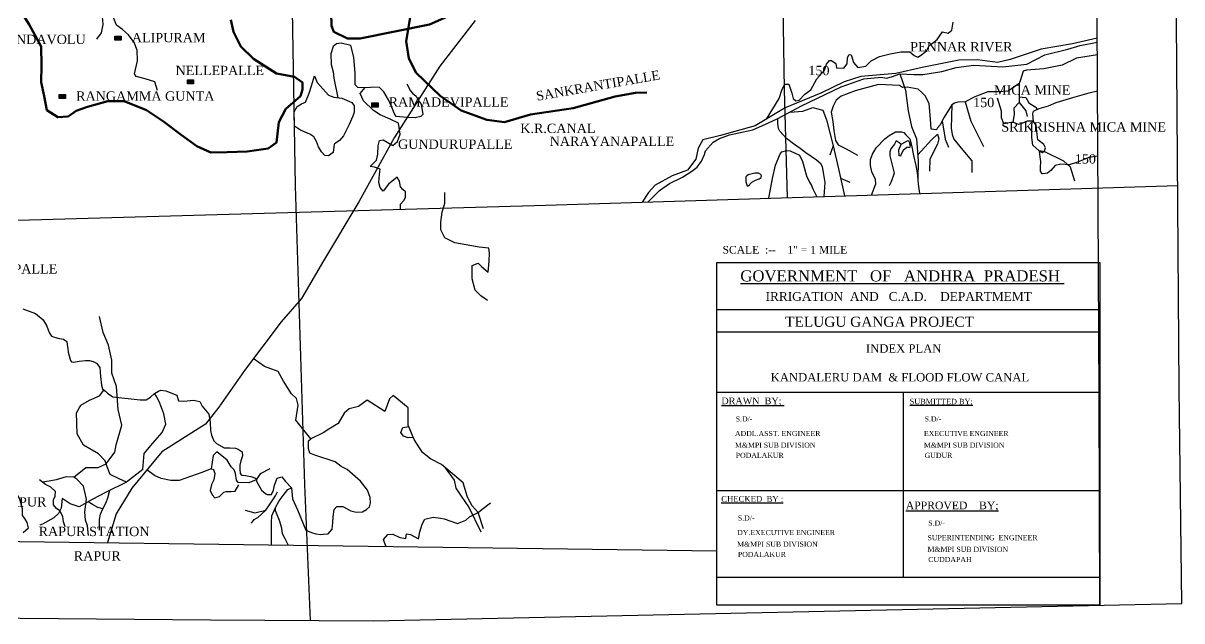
# Model space of a CAD drawing. Header units: millimetres. Extents: x 46 to 1858, y 42 to 1542.
# Drawn here: x 1177 to 1858, y 42 to 393 of the extents above; entities that cross this region are included whole.
import ezdxf

# ---------------------------------------------------------------- set-up
doc = ezdxf.new("R2010")
doc.units = ezdxf.units.MM
doc.header["$MEASUREMENT"] = 0
for name, color, linetype in [('CONTOUR', 31, 'Continuous'), ('CONTOUR TEXT', 31, 'Continuous'), ('NALA', 4, 'Continuous'), ('TEXT', 7, 'Continuous')]:
    doc.layers.add(name, color=color, linetype=linetype)
for name, color, linetype, lineweight in [('FLOODFLOWCANAL', 4, 'Continuous', 50), ('RESERVOIR', 5, 'Continuous', 100), ('RIVER', 4, 'Continuous', 25), ('ROAD', 1, 'Continuous', 25), ('TITLE', 7, 'Continuous', 30)]:
    doc.layers.add(name, color=color, linetype=linetype, lineweight=lineweight)
doc.styles.get("Standard").update_dxf_attribs({"font": 'times.ttf'})

msp = doc.modelspace()

# ---------------------------------------------------------------- hatches: boundary and pattern name
at = {"layer": 'TEXT'}
for points in [[(1234.82, 385.62), (1231.16, 385.62), (1231.16, 383.18), (1234.82, 383.18)], [(1277.46, 359.99), (1273.8, 359.99), (1273.8, 357.55), (1277.46, 357.55)], [(1202.08, 351.29), (1198.41, 351.29), (1198.41, 348.85), (1202.08, 348.85)], [(1385.93, 346.35), (1382.26, 346.35), (1382.26, 343.91), (1385.93, 343.91)]]:
    msp.add_hatch(color=256, dxfattribs=at).paths.add_polyline_path(points)

# ---------------------------------------------------------------- linework, layer by layer
at = {"layer": 'CONTOUR'}
for points in [[(1614.18, 336.86), (1621.72, 348.96), (1623.53, 354.38), (1624.94, 357.38), (1627.34, 357.38), (1629.15, 352.17), (1629.95, 348.96), (1631.56, 347.56), (1633.37, 347.96), (1636.78, 351.57), (1640.39, 353.97), (1643.8, 360.59), (1648.42, 365.6), (1649.42, 369.21), (1651.23, 371.22), (1652.43, 371.22), (1655.04, 369.61), (1655.45, 367.01), (1659.66, 366.8), (1661.67, 369.41), (1661.87, 373.02), (1662.87, 374.82), (1664.08, 374.62), (1665.48, 370.01), (1667.89, 367.21), (1672.71, 368.01), (1675.72, 371.01), (1680.74, 373.62), (1686.96, 375.22), (1693.18, 376.43), (1698.6, 376.43), (1701.01, 374.22), (1703.22, 373.22), (1705.43, 374.62), (1708.44, 377.23), (1709.84, 380.04), (1711.85, 381.44), (1714.66, 383.64), (1717.7, 388.17), (1721.11, 387.36), (1723.12, 389.17), (1723.92, 393.78)], [(1808.77, 374.63), (1796.56, 372.62), (1788.13, 368.61), (1777.29, 366.4), (1767.05, 365.6), (1765.04, 365), (1763.64, 359.99), (1762.83, 357.78), (1756.41, 353.17), (1750.19, 352.77), (1744.37, 352.77), (1736.74, 349.97), (1731.12, 346.96), (1726.7, 346.76), (1724.7, 346.16), (1723.29, 345.15), (1718.67, 337.94), (1716.27, 333.53), (1714.86, 331.72), (1714.26, 330.52), (1711.05, 330.92), (1710.65, 336.73), (1709.84, 345.96), (1707.43, 350.57), (1705.63, 352.37), (1703.42, 354.38), (1697, 355.58), (1694.19, 355.38), (1692.38, 356.58), (1680.13, 357.18), (1666.28, 353.37), (1658.05, 350.37), (1655.24, 347.96), (1653.44, 344.35), (1652.23, 340.94), (1653.24, 335.33), (1653.84, 330.12), (1654.84, 324.31), (1656.45, 321.7), (1661.07, 319.29), (1667.69, 315.68)], [(1809.07, 315.1), (1803.73, 314.15), (1797.1, 311.58), (1792.09, 309.96), (1787.35, 310.36), (1783.97, 309.55), (1781.4, 306.58), (1779.5, 304.96), (1778.28, 304.82), (1776.39, 304.69), (1775.31, 306.17), (1775.31, 308.34), (1775.44, 311.85), (1775.17, 314.55), (1774.77, 317.8), (1776.52, 317.18), (1777.61, 318.26), (1778.28, 320.02), (1777.2, 321.91), (1775.31, 323.4), (1773.68, 324.62), (1773.28, 327.73), (1772.73, 333.27), (1771.25, 335.43), (1770.84, 339.89), (1771.25, 341.51), (1774.63, 343), (1780.04, 344.62), (1784.51, 346.65), (1794.26, 349.62), (1803.86, 352.33), (1808.88, 353.41)], [(1627.89, 340.86), (1635.57, 341.55), (1641.39, 343.55), (1647.42, 342.15), (1649.42, 336.33), (1653.44, 321.1), (1656.65, 307.67), (1660.09, 291.66)], [(1648.2, 291.29), (1648.82, 299.45), (1647.82, 305.46), (1647.22, 308.67), (1646.21, 310.47), (1643.6, 312.68), (1637.38, 316.89), (1633.97, 319.49), (1630.15, 322.3), (1625.94, 325.51), (1622.13, 329.72), (1621.32, 331.32), (1620.92, 334.33), (1620.86, 337.17)], [(1675.98, 292.16), (1678.46, 298.74), (1678.24, 301.23), (1676.18, 305.88), (1675.32, 309.45), (1675.32, 313.13), (1676.51, 316.16), (1678.67, 319.84), (1683.76, 325.25), (1686.26, 327.09), (1690.16, 329.36), (1692, 329.36), (1693.62, 329.36), (1695.03, 329.03), (1696.22, 327.63), (1698.5, 325.14), (1699.58, 321.46), (1700.66, 315.51), (1701.96, 309.56), (1702.83, 305.23), (1703.26, 301.34), (1703.48, 298.53), (1704.16, 293.04)], [(1615.56, 290.27), (1617.75, 301.85), (1619.56, 309.66), (1621.08, 313.37), (1622.32, 316.32), (1623.18, 317.65), (1626.14, 318.32), (1628.23, 318.22), (1633.57, 315.65), (1635.38, 311.94), (1637.77, 303.47), (1639.48, 299.75), (1640.63, 297.75), (1641.39, 295.75), (1643.78, 291.15)], [(1177.14, 225.34), (1184.43, 222.45), (1189.02, 218.86), (1191.12, 215.07), (1192.62, 211.28), (1194.01, 209.19), (1197.61, 208.09), (1201, 207.49), (1203, 206), (1203.2, 204.2), (1203.6, 201.81), (1203.8, 199.82), (1205.17, 194.96), (1205.77, 194.07), (1206.76, 193.87), (1210.16, 194.57), (1213.95, 194.96), (1216.35, 194.87), (1218.35, 194.37), (1220.34, 193.27), (1222.34, 190.68), (1222.54, 188.08), (1222.74, 185.39), (1223.24, 180.41), (1223.94, 178.21), (1225.63, 176.82), (1226.83, 175.62), (1229.93, 173.43), (1246, 171.83), (1249.5, 171.73), (1252.09, 173.23), (1254.49, 175.52), (1256.88, 176.82), (1258.28, 177.42), (1261.08, 177.12), (1267.57, 174.42), (1268.66, 171.23), (1271.66, 170.93), (1277.35, 171.63), (1281.14, 170.83), (1282.54, 168.04), (1286.48, 163.27), (1287.18, 158.48), (1287.48, 153.69), (1287.98, 151), (1289.38, 147.71), (1290.87, 146.01), (1295.47, 143.62), (1298.76, 143.52), (1302.16, 143.32), (1303.65, 142.82), (1305.95, 141.13), (1306.15, 138.84), (1305.25, 135.94), (1304.55, 133.35), (1304.55, 130.96), (1304.85, 128.47), (1305.55, 127.37), (1308.05, 127.17), (1308.95, 127.07), (1311.14, 126.67), (1313.84, 125.77), (1314.54, 123.48), (1317.47, 118.72), (1319.96, 116.43), (1320.76, 116.03), (1323.26, 116.13), (1324.46, 118.72), (1324.95, 121.61), (1326.55, 125.6), (1329.25, 126.4), (1331.44, 123.81), (1335.04, 120.02), (1335.54, 113.54), (1338.53, 107.16), (1343.43, 95.19), (1346.82, 93.79), (1349.32, 92.9), (1352.21, 92.6), (1353.81, 92.7), (1356.5, 93), (1358.9, 95.69), (1359.4, 99.68), (1359.6, 102.87), (1360, 107.26), (1361.7, 108.95), (1365.19, 109.05), (1369.98, 106.46), (1372.98, 105.76), (1376.67, 105.96), (1379.17, 107.26), (1380.96, 108.85), (1381.46, 111.14), (1381.26, 114.33), (1379.77, 118.62), (1375.67, 123.91), (1367.69, 130.69), (1364.19, 132.58), (1360.7, 135.27), (1348.72, 139.14), (1345.83, 140.33), (1344.93, 143.22), (1344.93, 145.52), (1345.03, 147.71), (1346.33, 148.81), (1337.49, 159.82), (1338.86, 168.61), (1337.88, 172.52), (1334.95, 175.25), (1330.25, 182.68), (1327.12, 188.35), (1319.1, 191.28), (1312.57, 195.98)]]:
    msp.add_lwpolyline(points, dxfattribs=at)
for points in [[(1696.65, 320.16), (1694.6, 318.43), (1693.3, 315.73), (1692.97, 315.08), (1692.32, 315.19), (1692, 318.76), (1693.41, 322.11), (1695.9, 323.52), (1697.3, 324.27), (1698.06, 323.52), (1698.39, 322.43), (1698.71, 321.14), (1698.6, 320.38), (1698.17, 320.05)], [(1604.4, 298.61), (1605.64, 299.75), (1607.74, 300.9), (1610.02, 301.75), (1611.07, 302.42), (1611.26, 303.56), (1610.98, 304.32), (1609.64, 304.99), (1607.45, 304.99), (1603.45, 304.04), (1602.78, 303.56), (1602.11, 302.8), (1602.02, 301.56), (1602.11, 299.85), (1602.97, 297.56), (1603.16, 297.37), (1604.3, 298.14)]]:
    msp.add_lwpolyline(points, close=True, dxfattribs=at)
at = {"layer": 'FLOODFLOWCANAL'}
msp.add_lwpolyline([(1378.22, 479.8), (1375.24, 472.21), (1377.41, 461.91), (1384.47, 442.66), (1397.22, 422.32), (1403.74, 407.68), (1404.83, 396.57), (1402.38, 382.74), (1404.01, 372.44), (1408.37, 364.11), (1422.49, 350.56), (1434.7, 341.88), (1449.9, 336.46), (1460.22, 335.1), (1475.42, 339.44), (1500.67, 343.24), (1525.37, 350.02), (1537.32, 352.18), (1543.83, 352.46)], dxfattribs=at)
at = {"layer": 'NALA'}
for points in [[(1256.23, 353.65), (1254.62, 358.79), (1249.06, 360.51), (1243.71, 361.82), (1242.8, 363.43), (1244.52, 371.1), (1244.21, 377.45), (1242.5, 381.79), (1239.17, 386.33), (1235.63, 389.45), (1232.18, 392.14), (1228.35, 401.32), (1227.84, 405.15), (1223.5, 410.9), (1223.09, 418.66), (1218.85, 425.28), (1217.84, 430.52), (1214.71, 438.59), (1212.79, 441.92), (1208.35, 444.34), (1207.24, 447.06), (1207.24, 450.8), (1207.24, 457.01)], [(1223.78, 397.18), (1224.07, 392.51), (1223.2, 387.55), (1220.28, 383.76)], [(1402.73, 357.49), (1404.88, 353.39), (1406.16, 352.11), (1408.38, 350.36), (1409.42, 347.89), (1411.14, 345.53), (1412.15, 339.48), (1411.07, 338.27), (1407.64, 337.53), (1402.93, 337.76), (1396.54, 338.27), (1395.27, 340.29), (1393.99, 343.78), (1392.1, 348.21), (1389.21, 352.78), (1386.45, 355.54), (1376.33, 355.27), (1373.98, 355.41), (1372.5, 356.88), (1372.5, 360.78), (1372.5, 363.54), (1371.7, 373.32), (1369.98, 380.09), (1364.28, 381.48), (1361.37, 381.16), (1359.54, 379.55), (1358.15, 375.25), (1358.25, 369.02), (1359.54, 364.61), (1359.97, 360.85), (1362.28, 349.38)], [(1360.13, 322), (1359.59, 317.28), (1356.81, 315.25), (1354.66, 315.46), (1352.62, 317.5), (1350.9, 320.5), (1349.62, 323.71), (1348.22, 326.39), (1345.75, 327.89), (1340.28, 330.25), (1336.73, 332.69), (1336.7, 334.64), (1336.66, 337.32), (1336.59, 341.17), (1338.35, 344.29), (1340.93, 345.79), (1343.18, 346.86), (1345.32, 352), (1346.83, 356.29), (1348.54, 362.29), (1350.15, 358.43), (1353.37, 354.57), (1356.81, 350.82), (1359.92, 349.64), (1364.64, 349.11), (1370.54, 346.54), (1371.83, 344.61), (1371.83, 340.96), (1371.08, 338.5), (1368.93, 333.68), (1365.5, 327.03), (1363.24, 324.25), (1360.13, 322)], [(1692.53, 363.48), (1695.99, 353.77), (1697.6, 341.75), (1699.4, 332.52), (1702.42, 325.31), (1703.42, 312.28), (1703.26, 301.34)], [(1399.18, 283.75), (1399.05, 286.76), (1401.2, 289.23), (1402.06, 290.95), (1402.06, 294.07), (1400.55, 295.47), (1399.05, 296.97), (1398.51, 300.41), (1397.11, 302.67), (1391.95, 298.58), (1388.83, 294.39), (1387.21, 296.54), (1386.35, 299.55), (1386.67, 304.28), (1387.11, 307.39), (1383.77, 308.47), (1381.3, 308.9), (1385.06, 312.66), (1385.81, 316.2), (1386.04, 321.12), (1386.79, 324.24), (1388.84, 324.56), (1394.54, 321.23), (1397.23, 323.59), (1398.95, 327.89), (1397.98, 334.34), (1392.92, 336.81), (1387.11, 339.39), (1383.13, 341.86), (1377.32, 347.66), (1375.39, 351.96), (1378.39, 355.33)], [(1762.83, 357.78), (1762.83, 346.56), (1759.62, 343.35), (1759.82, 339.54), (1759.02, 334.93)], [(1795.55, 300.25), (1792.94, 308.47), (1789.13, 312.08), (1777.89, 317.49), (1774.48, 318.09), (1770.86, 321.5), (1770.26, 325.91), (1770.26, 330.92), (1770.26, 333.53), (1770.66, 335.53), (1767.45, 335.53), (1764.44, 334.33), (1762.43, 333.73), (1759.02, 334.93), (1753.8, 334.13), (1752.4, 337.54), (1752.4, 341.55), (1749.99, 349.16)], [(1762.83, 349.97), (1766.65, 349.56), (1768.45, 346.36), (1772.27, 343.95), (1773.47, 342.55)], [(1723.29, 345.15), (1722.89, 331.52), (1723.49, 327.71), (1724.29, 325.11), (1729.71, 318.49), (1734.93, 312.28), (1734.93, 305.46)], [(1731.12, 346.96), (1734.33, 335.53), (1741.76, 320.7)], [(1762.83, 346.56), (1766.65, 341.75), (1767.45, 338.34)], [(1717.47, 335.73), (1719.28, 325.11), (1721.28, 320.3)], [(1703.15, 315.8), (1711.25, 324.71), (1714.86, 327.91), (1715.46, 325.31), (1714.86, 322.1), (1710.24, 313.28), (1710.04, 306.26)], [(1653.44, 321.1), (1651.43, 315.68)], [(1693.41, 322.11), (1690.57, 324.1), (1689.57, 322.1), (1687.36, 319.29), (1686.76, 317.49), (1686.76, 315.28), (1689.37, 305.06), (1687.56, 299.85), (1686.36, 297.64)], [(1657.83, 302.15), (1663.27, 299.65)], [(1450.28, 230.12), (1446.31, 232.88), (1443.03, 236.15), (1441.31, 242.87), (1441.31, 250.8), (1441.31, 250.8), (1444.76, 252.18), (1446.66, 250.11), (1450.62, 246.83), (1450.62, 246.83), (1451.14, 253.21), (1451.14, 253.21), (1451.31, 258.03), (1450.97, 260.96), (1445.27, 261.48), (1430.96, 264.06), (1425.09, 266.99), (1422.85, 271.65), (1422.85, 276.3), (1423.54, 282.16), (1425.09, 287.33), (1425.09, 293.7)], [(1207.01, 126.25), (1214.04, 131.89), (1221.27, 131.89), (1226.06, 134.12), (1231.2, 140.92), (1231.93, 145.25), (1235.18, 156.8), (1233.02, 166.1), (1232.11, 179.64), (1229.4, 187.4), (1229.4, 194.98), (1227.41, 203.82), (1224.34, 211.4), (1222.17, 220.79)], [(1247.55, 130.83), (1238.02, 123.31), (1233.75, 125.33), (1228.36, 127.79), (1226.57, 132.27), (1225.56, 135.97), (1221.63, 139.9), (1212.76, 145.05), (1209.05, 151.72), (1208.71, 164.17), (1211.07, 168.65), (1216.34, 171.56), (1222.07, 174.14), (1224.78, 177.52)], [(1177.19, 93.72), (1180.47, 96.5), (1179.59, 99.65), (1178.2, 102.05), (1176.94, 103.81), (1176.94, 107.59), (1175.3, 113.27), (1173.4, 116.92), (1170.88, 118.31), (1167.09, 120.2), (1165.58, 124.11), (1165.2, 125.75), (1163.93, 131.61), (1162.29, 136.78), (1159.26, 141.7), (1154.58, 144.98), (1149.16, 147.25), (1145.12, 150.53), (1141.33, 152.17), (1138.02, 152.17), (1115.55, 160.52), (1091.63, 170.5), (1080.84, 173.88)], [(1247.55, 130.83), (1248.45, 140.24), (1253.5, 146.3), (1259, 152.57), (1261.14, 157.44), (1259.91, 163.61), (1257.66, 169.77), (1255.87, 173.58), (1254.49, 175.52)], [(1447.95, 95.92), (1444.74, 105.56), (1441.16, 109.49), (1438.48, 114.48), (1435.98, 122.88), (1423.11, 133.77), (1416.67, 136.98), (1412.02, 140.73), (1407.2, 148.41), (1403.61, 156.91), (1403.61, 167.09), (1394.85, 174.23), (1392.7, 172.26), (1389.84, 164.94), (1379.47, 171.55), (1374.47, 167.8), (1368.93, 166.55), (1365.89, 163.87), (1362.49, 157.8), (1356.95, 154.59), (1353.55, 152.27), (1346.33, 148.81)], [(1406.72, 149.54), (1403.5, 149.32), (1400.89, 150.32), (1399.28, 152.59), (1400.39, 155.41), (1403.94, 156.11)], [(1322.37, 131.16), (1316.64, 128.25), (1314.19, 124.63), (1309.91, 122.87), (1303.62, 123.2), (1302.61, 124.44), (1302.05, 128.36), (1301.38, 130.49), (1299.58, 132.28), (1297.12, 136.32), (1291.06, 141.14), (1289.01, 138.98), (1287.77, 131.25), (1289.23, 130.8), (1290.02, 128.45), (1289.35, 124.64), (1288, 122.06), (1287.21, 118.47), (1288.34, 115.89), (1290.02, 114.1), (1290.02, 114.1), (1292.71, 115), (1295.18, 117.46), (1296.64, 117.91), (1299.45, 117.91), (1301.8, 118.02), (1304.05, 121.83)], [(1287.77, 131.25), (1282.26, 129.01), (1268.91, 124.3), (1264.08, 124.3), (1258.47, 125.42), (1254.43, 127.21), (1250.02, 130.49)], [(1446.6, 93.93), (1439.3, 108.76), (1435.02, 115.05), (1431.87, 119.83), (1430.86, 124.48), (1425.45, 131.78)], [(1201.96, 97.13), (1200.95, 100.03), (1200.57, 103.05), (1198.86, 106.46), (1196.78, 107.84), (1195.14, 109.99), (1195.14, 113.01), (1196.15, 115.16), (1196.27, 117.81), (1193.62, 120.45), (1190.34, 121.97), (1186.93, 124.61)], [(1238.02, 123.31), (1226.08, 117.47), (1217.87, 113.06), (1210.17, 108.9), (1204.99, 110.62), (1200.19, 113.77), (1199.68, 108.1), (1198.04, 104.82), (1195.39, 102.3), (1188.57, 98.64), (1187.06, 98.14)], [(1215.59, 91.96), (1215.09, 97.63), (1213.95, 100.91), (1213.95, 100.91), (1213.57, 105.95), (1214.46, 113.39), (1212.69, 121.08), (1208.9, 125.12), (1207.01, 126.25), (1202.46, 126.38), (1196.65, 124.61), (1192.49, 123.86), (1188.64, 123.29)], [(1222.16, 95.11), (1222.16, 101.29), (1222.66, 104.44), (1224.05, 107.59), (1226.07, 111.37), (1227.08, 114.15), (1228.29, 118.55)], [(1307.78, 106.92), (1313.39, 105.35), (1319.9, 106.81), (1322.14, 110.06), (1325.51, 115.33), (1326.86, 117.68)], [(1333.14, 86.43), (1331.23, 89.96), (1329.66, 92.87), (1329.32, 96.35), (1327.98, 100.72), (1326.29, 105.2), (1325.62, 106.43), (1325.62, 108.45), (1327.75, 112.37), (1330.11, 115.51), (1332.8, 119.1), (1335.04, 120.02)], [(1224.05, 107.59), (1221.15, 108.35), (1218.12, 110.11), (1215.54, 111.8), (1214.18, 111.06)], [(1390.43, 85.66), (1389.18, 89.64), (1391.69, 92.5), (1394.55, 92.68), (1398.67, 90.71), (1398.67, 90.71), (1402.25, 90.18), (1402.61, 93.04), (1404.93, 92.5), (1409.59, 90), (1410.48, 94.11), (1411.92, 98.58), (1413.35, 101.62), (1418.36, 102.69), (1422.66, 102.15), (1424.8, 101.8), (1432.68, 98.94), (1432.68, 98.94), (1437.51, 100.9), (1439.66, 102.87), (1444.74, 105.56), (1447, 107.52), (1452.01, 111.09)], [(1311.59, 99.19), (1313.05, 101.43), (1315.18, 102.55), (1319.9, 106.81)], [(1323.26, 86.56), (1323.26, 91.53), (1323.26, 95.11), (1323.26, 99.71), (1323.49, 103.63), (1325.62, 108.45)]]:
    msp.add_lwpolyline(points, dxfattribs=at)
at = {"layer": 'RESERVOIR'}
for points in [[(1172.63, 405.52), (1180.86, 392.52), (1187.76, 379.53), (1188.03, 368.39), (1187.76, 358.58), (1189.62, 350.36), (1191.21, 342.14), (1197.58, 337.9), (1203.69, 338.43), (1208.47, 341.61), (1215.18, 343.94), (1227.13, 347.39), (1236.69, 347.39), (1249.7, 342.09), (1259.79, 335.46), (1270.15, 327.5), (1279.44, 320.87), (1287.67, 317.16), (1297.23, 317.43), (1308.91, 317.69), (1321.39, 319.55), (1326.17, 322.99), (1327.5, 334.93), (1331.75, 342.88), (1340.24, 350.31), (1341.57, 354.29), (1341.57, 358.26), (1336.79, 361.71), (1326.17, 363.57), (1312.63, 372.32), (1305.19, 379.48), (1300.95, 388.23), (1299.35, 395.12)], [(1358.3, 399.37), (1358.56, 391.68), (1359.89, 388.23), (1367.86, 384.25), (1375.29, 384.25), (1416.18, 392.47), (1426.27, 396.98)]]:
    msp.add_lwpolyline(points, dxfattribs=at)
at = {"layer": 'RIVER'}
for points in [[(1808.72, 384.4), (1794.11, 381.02), (1775.71, 378.04), (1757.43, 371.83), (1749.99, 370.07), (1738.35, 371.69), (1727.25, 371.42), (1705.73, 367.1), (1690.3, 363.72), (1669.79, 361.78), (1659.91, 358.67), (1646.24, 352.05), (1625.26, 343.53), (1607.53, 332.85), (1587.22, 327.18), (1576.87, 324.68), (1574.03, 319.81), (1572.67, 313.32), (1567.8, 306.7), (1558.73, 303.46), (1548.85, 297.91), (1544.93, 293.59), (1541.12, 287.94)], [(1544.5, 288.05), (1551.33, 294.92), (1557.28, 298.93), (1564.82, 302.69), (1570.29, 306.22), (1573.45, 308.52), (1576.01, 312.16), (1577.71, 315.93), (1578.44, 318.11), (1582.81, 323.33), (1586.7, 325.4), (1592.42, 327.58), (1606.15, 330.5), (1615.39, 334.62), (1620.86, 337.17), (1634.91, 344.54), (1658.13, 355.83), (1671.5, 360.56), (1681.71, 361.54), (1684.87, 360.93), (1687.79, 361.66), (1692.53, 363.48), (1700.92, 363.11), (1706.15, 363.11), (1717.33, 364.81), (1725.84, 367.12), (1736.05, 368.46), (1753.27, 367.52), (1767.37, 369.22), (1777.95, 374.68), (1791.44, 377.96), (1798.61, 380.02), (1808.73, 381.97)]]:
    msp.add_lwpolyline(points, dxfattribs=at)
at = {"layer": 'ROAD'}
msp.add_lwpolyline([(1443.03, 394.74), (1422.26, 367.94), (1395.29, 325.84), (1374.53, 288.19), (1353.76, 253.41), (1340.98, 231.4), (1328.84, 217.68), (1307.37, 189.04), (1292.35, 167.34), (1284.36, 157.45), (1258.81, 141.18), (1241.24, 119.8), (1231.97, 104.81), (1226.85, 87.85)], dxfattribs=at)
at = {"layer": 'TEXT'}
for points in [[(1231.16, 385.62), (1234.82, 385.62), (1234.82, 383.18), (1231.16, 383.18)], [(1273.8, 359.99), (1277.46, 359.99), (1277.46, 357.55), (1273.8, 357.55)], [(1198.41, 351.29), (1202.08, 351.29), (1202.08, 348.85), (1198.41, 348.85)], [(1382.26, 346.35), (1385.93, 346.35), (1385.93, 343.91), (1382.26, 343.91)]]:
    msp.add_lwpolyline(points, close=True, dxfattribs=at)
at = {"layer": 'TITLE', "lineweight": 30}
for p, q in [((1585.13, 252.57), (1810.13, 252.57)), ((1810.13, 252.57), (1810.13, 50.93)), ((1585.13, 224.88), (1810.13, 224.88)), ((1585.13, 211.69), (1810.13, 211.69)), ((1585.13, 176.24), (1810.13, 176.24)), ((1585.13, 118.37), (1694.57, 118.37)), ((1585.13, 67.51), (1810.13, 67.51)), ((1810.13, 50.93), (1585.13, 50.93))]:
    msp.add_line(p, q, dxfattribs=at)
at = {"layer": 'TITLE'}
msp.add_lwpolyline([(68.13, 51.02), (526.98, 48.99), (1287.44, 42.31), (1383.18, 41.8), (1858.4, 51.96), (1856.87, 178.61), (1852.4, 800.35), (1850.04, 1535.56), (1607.41, 1535.56), (45.94, 1541.67), (49.72, 1413.44)], close=True, dxfattribs=at)
for points in [[(1346.17, 41.99), (1342.87, 121.9), (1337.33, 297.65), (1333.63, 515.6), (1330.34, 689.07), (1327.05, 909.28), (1325.4, 1036.06), (1321.7, 1176.6), (1319.85, 1303.37), (1314.91, 1536.71)], [(1609.77, 1535.56), (1612.65, 1453.78), (1616.16, 1330.27), (1616.37, 1189.11), (1617.81, 1045.28), (1620.48, 898.34), (1620.69, 716.2), (1622.54, 490.82), (1624.6, 354.21), (1626.4, 290.61)], [(1810.13, 50.93), (1809.78, 174.33), (1807.92, 542.83), (1806.84, 865.39), (1806.84, 1251.18), (1801.54, 1488.13), (1802.31, 1535.56)], [(65.18, 269.43), (371.96, 269.13), (461.78, 268.81), (934.22, 272.01), (1063.64, 274.26), (1484.45, 286.17), (1856.02, 297.79)], [(67.5, 97.72), (467.11, 92.84), (911.29, 92.07), (1585.13, 83.05)]]:
    msp.add_lwpolyline(points, dxfattribs=at)
at = {"layer": 'TITLE', "lineweight": 30}
for points in [[(1585.13, 50.93), (1585.13, 252.57)], [(1694.57, 176.24), (1694.57, 67.51)], [(1694.57, 118.37), (1810.13, 118.37)]]:
    msp.add_lwpolyline(points, dxfattribs=at)

# ---------------------------------------------------------------- texts
at = {"layer": 'CONTOUR TEXT'}
for p in [(1638.84, 362.66), (1735.71, 343.86), (1795.49, 310.69)]:
    msp.add_text('150', height=5.49, dxfattribs=at).set_placement(p)
at = {"layer": 'TEXT'}
for s, height, p in [('GUNDAVOLU', 5.49, (1161.06, 380.98)), ('ALIPURAM', 5.49, (1241.13, 381.96)), ('PENNAR RIVER', 5.4898, (1698.73, 376.64)), ('NELLEPALLE', 5.49, (1266.85, 362.67)), (' MICA MINE', 5.49, (1745.95, 351.19)), ('RANGAMMA GUNTA', 5.4898, (1208.39, 347.63)), ('RAMADEVIPALLE', 5.4898, (1392.1, 344.17)), ('K.R.CANAL', 5.49, (1469.48, 328.64)), ('SRIKRISHNA MICA MINE', 5.4898, (1752.32, 329.49)), ('GUNDURUPALLE', 5.4898, (1397.63, 319.33)), ('NARAYANAPALLE', 5.4898, (1486.75, 321.05)), ('SCALE  :--    1" = 1 MILE', 4.5, (1588.42, 257.75)), ('SAIDAPUPALLE', 5.4898, (1135.61, 246.03)), ('RAPUR', 5.49, (1163.29, 109.02)), ('RAPUR STATION', 5.4898, (1186.33, 91.62)), ('RAPUR', 5.49, (1207.01, 77.21))]:
    msp.add_text(s, height=height, dxfattribs=at).set_placement(p)
msp.add_text('SANKRANTIPALLE', height=5.4898, rotation=9.91385, dxfattribs=at).set_placement((1479.38, 347.56))
at = {"layer": 'TITLE', "lineweight": 30}
for s, height, p in [('%%UGOVERNMENT   OF   ANDHRA  PRADESH ', 6.5097, (1598.87, 241.38)), ('IRRIGATION  AND   C.A.D.    DEPARTMEMT ', 5.1818, (1613.7, 229.94)), ('TELUGU GANGA PROJECT', 5.961, (1625.19, 214.69)), ('INDEX PLAN', 4.92, (1672.71, 199.47)), ('KANDALERU DAM  & FLOOD FLOW CANAL', 4.9198, (1616.72, 182.57)), ('%%UDRAWN  BY; ', 3.9361, (1587.72, 169.16)), ('%%USUBMITTED BY;', 3.1792, (1698.42, 169.17)), ('S.D/-', 3, (1596.14, 159.02)), ('S.D/-', 3, (1707.22, 159.02)), ('ADDL.ASST. ENGINEER', 3, (1595.71, 150.45)), ('EXECUTIVE ENGINEER', 3, (1706.79, 150.45)), ('M&MPI SUB DIVISION', 3, (1595.71, 143.6)), ('M&MPI SUB DIVISION', 3, (1706.79, 143.6)), ('PODALAKUR', 3, (1596.14, 137.6)), ('GUDUR', 3, (1707.22, 137.6)), ('%%UCHECKED  BY :', 3.3779, (1587.65, 111.78)), ('%%UAPPROVED    BY;', 4.5417, (1696.13, 107.4)), ('S.D/-', 3, (1597.43, 100.77)), ('S.D/-', 3, (1709.36, 97.77)), ('DY.EXECUTIVE ENGINEER', 3, (1597, 92.2)), ('SUPERINTENDING  ENGINEER', 3, (1708.93, 89.2)), ('M&MPI SUB DIVISION', 3, (1597, 85.35)), ('PODALAKUR', 3, (1597.43, 79.35)), ('M&MPI SUB DIVISION', 3, (1708.93, 82.35)), ('CUDDAPAH', 3, (1709.36, 76.36))]:
    msp.add_text(s, height=height, dxfattribs=at).set_placement(p)

doc.saveas('drawing.dxf')
